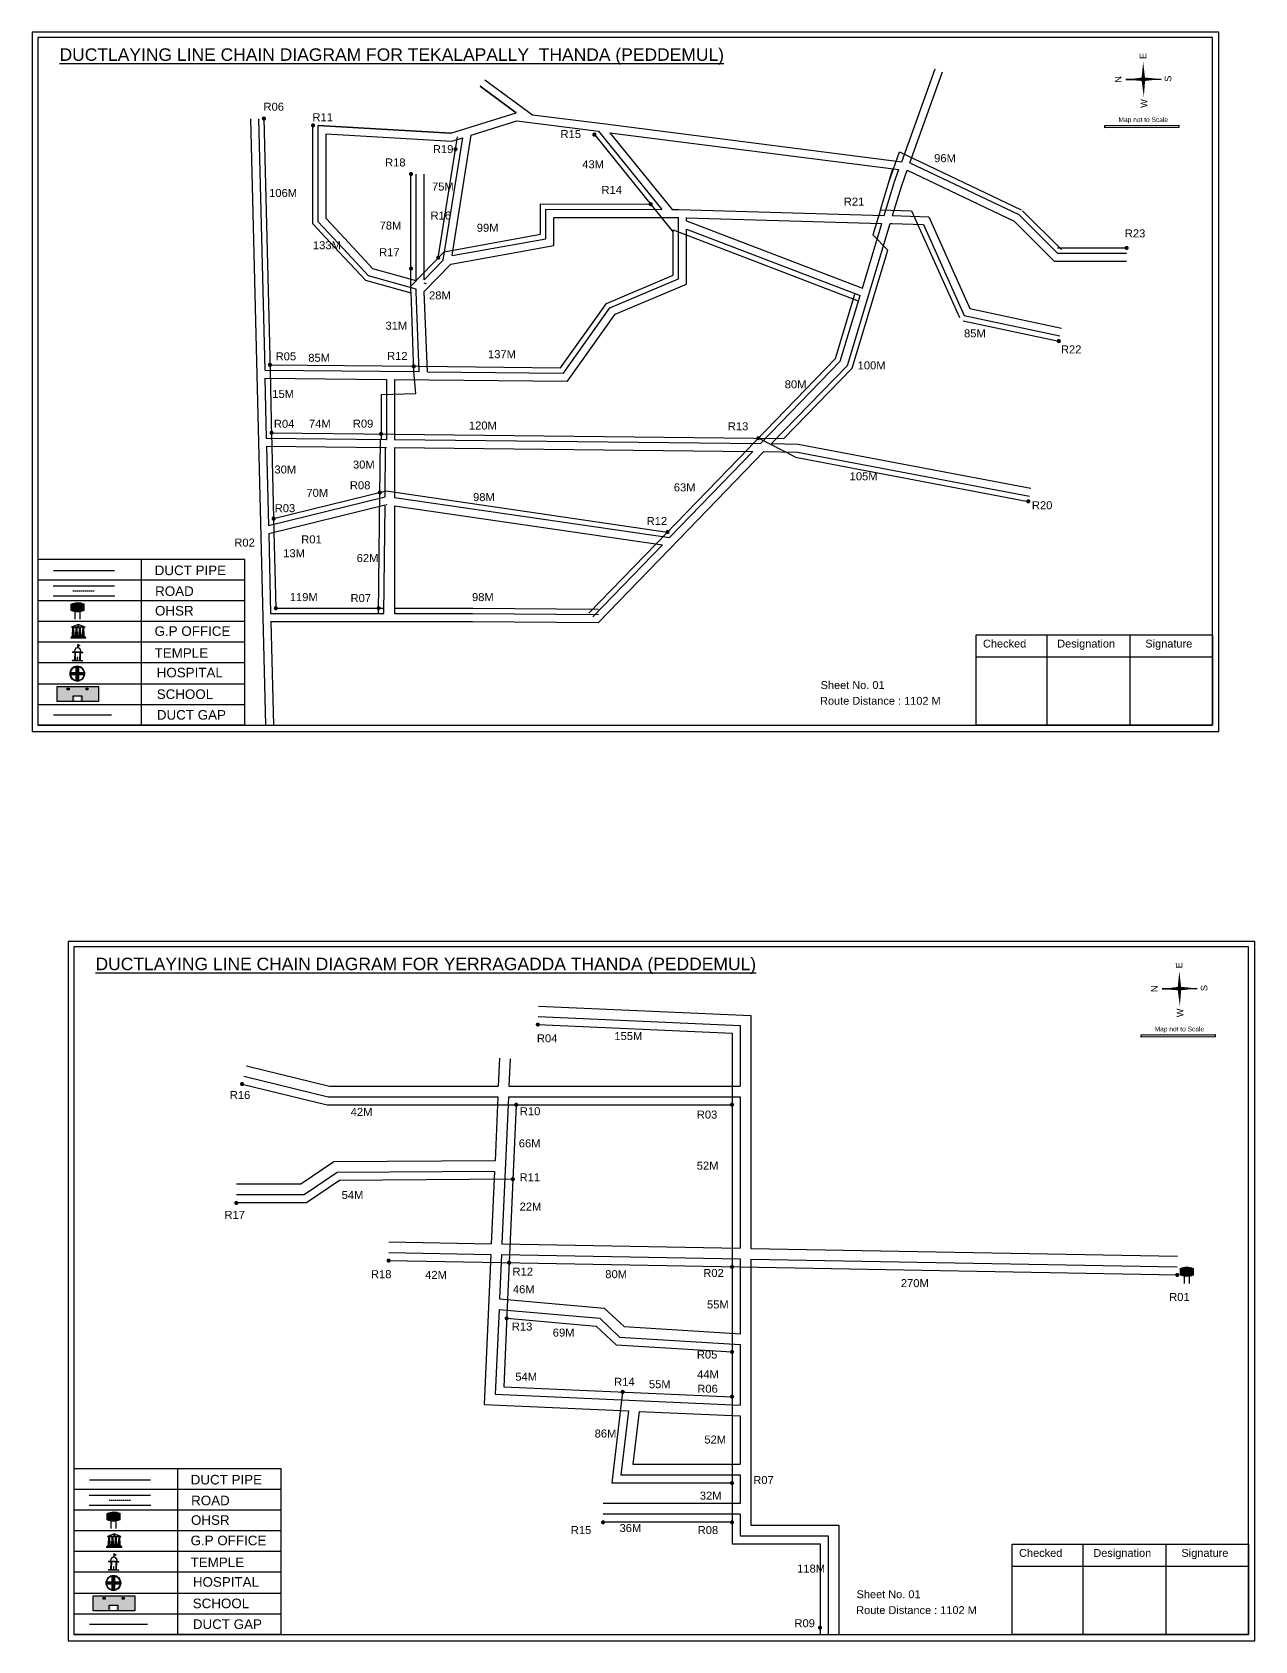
# Model space of a CAD drawing. Header units: inches. Extents: x -117 to 51867, y -12715 to 3423.
# Drawn here: x 20557 to 21474, y -9213 to -8007 of the extents above; entities that cross this region are included whole.
import ezdxf

# ---------------------------------------------------------------- set-up
doc = ezdxf.new("R2010")
doc.units = ezdxf.units.IN
doc.header["$MEASUREMENT"] = 0
doc.linetypes.add('DASHEDX2', pattern=[1.5, 1, -0.5])
for name, color, linetype in [('LANDMARK', 7, 'Continuous'), ('OHT', 7, 'Continuous'), ('pipe', 5, 'Continuous')]:
    doc.layers.add(name, color=color, linetype=linetype)
doc.styles.get("Standard").update_dxf_attribs({"font": 'arial.ttf'})

# ---------------------------------------------------------------- blocks, each defined once
blk = doc.blocks.new('OHT')
at = {"linetype": 'Continuous', "lineweight": 0, "true_color": 0x0ffffc}
blk.add_hatch(color=4, dxfattribs=at).paths.add_polyline_path([(0.012, 1), (0, 1, 0.101323), (-0.4, 0.916), (-0.4, 0.525, 0.194075), (0.399, 0.521), (0.399, 0.921, 0.097877)])
at = {"color": 4, "linetype": 'Continuous', "lineweight": 0, "true_color": 0x0ffffc, "flags": 128}
for points in [[(-0.4, 0.525), (-0.4, 0.916)], [(0.399, 0.521), (0.399, 0.921)]]:
    blk.add_lwpolyline(points, dxfattribs=at)
at = {"color": 4, "linetype": 'Continuous', "lineweight": 0, "true_color": 0x0ffffc, "const_width": 0.075, "flags": 128}
for points in [[(-0.15, 0), (-0.15, 0.475)], [(0.15, 0), (0.15, 0.473)]]:
    blk.add_lwpolyline(points, dxfattribs=at)
at = {"color": 4, "linetype": 'Continuous', "lineweight": 0, "true_color": 0x0ffffc}
for centre, radius, start, end in [((0.006, -0.019), 1.019, 67.31091, 113.47108), ((0.004, 1.513), 1.068, 247.76824, 291.70073)]:
    blk.add_arc(centre, radius, start, end, dxfattribs=at)
blk = doc.blocks.new('Government_Office')
at = {"linetype": 'Continuous', "lineweight": 0, "true_color": 0xff0000}
for points in [[(-0.5, 0.05), (0.5, 0.05), (0.5, 0), (-0.5, 0)], [(-0.45, 0.08), (-0.45, 0.12), (0.45, 0.12), (0.45, 0.08)], [(-0.4, 0.14), (-0.4, 0.18), (0.4, 0.18), (0.4, 0.14)]]:
    blk.add_hatch(color=1, dxfattribs=at).paths.add_polyline_path(points)
h = blk.add_hatch(color=1, dxfattribs=at)
h.paths.add_polyline_path([(0.44, 0.72), (0.45, 0.75), (0, 0.93), (-0.45, 0.75), (-0.44, 0.72)])
h.paths.add_polyline_path([(0.36, 0.75), (-0.36, 0.75), (0, 0.9)], flags=16)
h.paths.add_polyline_path([(0, 0.78, -1), (0, 0.87, -1)], flags=0)
h = blk.add_hatch(color=1, dxfattribs=at)
edge = h.paths.add_edge_path()
edge.add_line((-0.27, 0.2), (-0.3, 0.68))
edge.add_line((-0.3, 0.68), (-0.29, 0.68))
edge.add_arc((-0.28, 0.69), 0.0176, 225.304, 441.5659)
edge.add_line((-0.28, 0.7), (-0.39, 0.7))
edge.add_arc((-0.39, 0.69), 0.0176, 98.4341, 314.696)
edge.add_line((-0.38, 0.68), (-0.37, 0.68))
edge.add_line((-0.37, 0.68), (-0.4, 0.2))
edge.add_line((-0.4, 0.2), (-0.27, 0.2))
h = blk.add_hatch(color=1, dxfattribs=at)
edge = h.paths.add_edge_path()
edge.add_line((-0.05, 0.2), (-0.07, 0.68))
edge.add_line((-0.07, 0.68), (-0.07, 0.68))
edge.add_arc((-0.05, 0.69), 0.0176, 225.304, 441.5659)
edge.add_line((-0.05, 0.7), (-0.17, 0.7))
edge.add_arc((-0.17, 0.69), 0.0176, 98.4341, 314.696)
edge.add_line((-0.16, 0.68), (-0.15, 0.68))
edge.add_line((-0.15, 0.68), (-0.18, 0.2))
edge.add_line((-0.18, 0.2), (-0.05, 0.2))
h = blk.add_hatch(color=1, dxfattribs=at)
edge = h.paths.add_edge_path()
edge.add_arc((0, 0.83), 0.0467, 90, 270)
edge.add_arc((0, 0.83), 0.0467, 270, 450)
h = blk.add_hatch(color=1, dxfattribs=at)
edge = h.paths.add_edge_path()
edge.add_line((0.18, 0.2), (0.15, 0.68))
edge.add_line((0.15, 0.68), (0.16, 0.68))
edge.add_arc((0.17, 0.69), 0.0176, 225.304, 441.5659)
edge.add_line((0.17, 0.7), (0.05, 0.7))
edge.add_arc((0.05, 0.69), 0.0176, 98.4341, 314.696)
edge.add_line((0.07, 0.68), (0.07, 0.68))
edge.add_line((0.07, 0.68), (0.05, 0.2))
edge.add_line((0.05, 0.2), (0.18, 0.2))
h = blk.add_hatch(color=1, dxfattribs=at)
edge = h.paths.add_edge_path()
edge.add_line((0.4, 0.2), (0.37, 0.68))
edge.add_line((0.37, 0.68), (0.38, 0.68))
edge.add_arc((0.39, 0.69), 0.0176, 225.304, 441.5659)
edge.add_line((0.4, 0.7), (0.28, 0.7))
edge.add_arc((0.28, 0.69), 0.0176, 98.4341, 314.696)
edge.add_line((0.29, 0.68), (0.3, 0.68))
edge.add_line((0.3, 0.68), (0.27, 0.2))
edge.add_line((0.27, 0.2), (0.4, 0.2))
at = {"color": 1, "linetype": 'Continuous', "lineweight": 0, "true_color": 0xff0000, "flags": 128}
for points in [[(-0.5, 0.05), (0.5, 0.05), (0.5, 0), (-0.5, 0)], [(-0.45, 0.75), (-0.44, 0.72), (0.44, 0.72), (0.45, 0.75), (0, 0.93)], [(-0.45, 0.08), (-0.45, 0.12), (0.45, 0.12), (0.45, 0.08)], [(-0.4, 0.14), (-0.4, 0.18), (0.4, 0.18), (0.4, 0.14)], [(-0.36, 0.75), (0.36, 0.75), (0, 0.9)]]:
    blk.add_lwpolyline(points, close=True, dxfattribs=at)
for points in [[(-0.27, 0.2), (-0.3, 0.68), (-0.29, 0.68, 1.379694), (-0.28, 0.7), (-0.39, 0.7, 1.379694), (-0.38, 0.68), (-0.37, 0.68), (-0.4, 0.2)], [(-0.05, 0.2), (-0.07, 0.68), (-0.07, 0.68, 1.379694), (-0.05, 0.7), (-0.17, 0.7, 1.379694), (-0.16, 0.68), (-0.15, 0.68), (-0.18, 0.2)], [(0, 0.87, 1), (0, 0.78, 1)], [(0.18, 0.2), (0.15, 0.68), (0.16, 0.68, 1.379694), (0.17, 0.7), (0.05, 0.7, 1.379694), (0.07, 0.68), (0.07, 0.68), (0.05, 0.2)], [(0.4, 0.2), (0.37, 0.68), (0.38, 0.68, 1.379694), (0.4, 0.7), (0.28, 0.7, 1.379694), (0.29, 0.68), (0.3, 0.68), (0.27, 0.2)]]:
    blk.add_lwpolyline(points, format="xyb", close=True, dxfattribs=at)
blk = doc.blocks.new('Temple')
at = {"linetype": 'Continuous', "lineweight": 0, "true_color": 0xe66000}
blk.add_hatch(color=32, dxfattribs=at).paths.add_polyline_path([(-0.006, 1), (0.147, 0.931), (0, 0.85)])
at = {"linetype": 'Continuous', "lineweight": 0, "true_color": 0xff0000}
h = blk.add_hatch(color=1, dxfattribs=at)
edge = h.paths.add_edge_path()
edge.add_line((0.175, 0.49), (0.225, 0.49))
edge.add_line((0.225, 0.49), (0.225, 0.497))
edge.add_line((0.225, 0.497), (0.307, 0.497))
edge.add_line((0.307, 0.497), (0.307, 0.533))
edge.add_line((0.307, 0.533), (0.257, 0.533))
edge.add_line((0.257, 0.533), (0.257, 0.54))
edge.add_line((0.257, 0.54), (0.2, 0.54))
edge.add_spline(control_points=[(0.2, 0.54), (0.2, 0.589), (0.19, 0.638), (0.142, 0.743), (0.092, 0.79), (0.027, 0.805), (0.02, 0.806), (0.012, 0.806)], knot_values=[4.712389, 4.712389, 4.712389, 4.712389, 5.278166, 5.278166, 6.117402, 6.117402, 6.223801, 6.223801, 6.223801, 6.223801], degree=3, periodic=0)
edge.add_line((0.012, 0.806), (0.012, 0.79))
edge.add_line((0.012, 0.79), (-0.012, 0.79))
edge.add_line((-0.012, 0.79), (-0.012, 0.806))
edge.add_spline(control_points=[(-0.012, 0.806), (-0.055, 0.802), (-0.096, 0.781), (-0.171, 0.699), (-0.197, 0.628), (-0.2, 0.55), (-0.2, 0.545), (-0.2, 0.54)], knot_values=[6.343965, 6.343965, 6.343965, 6.343965, 6.956638, 6.956638, 7.795874, 7.795874, 7.853982, 7.853982, 7.853982, 7.853982], degree=3, periodic=0)
edge.add_line((-0.2, 0.54), (-0.257, 0.54))
edge.add_line((-0.257, 0.54), (-0.257, 0.533))
edge.add_line((-0.257, 0.533), (-0.307, 0.533))
edge.add_line((-0.307, 0.533), (-0.307, 0.497))
edge.add_line((-0.307, 0.497), (-0.225, 0.497))
edge.add_line((-0.225, 0.497), (-0.225, 0.49))
edge.add_line((-0.225, 0.49), (-0.175, 0.49))
edge.add_line((-0.175, 0.49), (-0.175, 0.07))
edge.add_arc((-0.205, 0.07), 0.03, -90, 0, ccw=False)
edge.add_line((-0.205, 0.04), (-0.257, 0.04))
edge.add_line((-0.257, 0.04), (-0.257, 0.033))
edge.add_line((-0.257, 0.033), (-0.307, 0.033))
edge.add_line((-0.307, 0.033), (-0.307, 0))
edge.add_line((-0.307, 0), (0.307, 0))
edge.add_line((0.307, 0), (0.307, 0.033))
edge.add_line((0.307, 0.033), (0.257, 0.033))
edge.add_line((0.257, 0.033), (0.257, 0.04))
edge.add_line((0.257, 0.04), (0.205, 0.04))
edge.add_arc((0.205, 0.07), 0.03, 180, 270, ccw=False)
edge.add_line((0.175, 0.07), (0.175, 0.49))
h.paths.add_polyline_path([(0.125, 0.07, -0.414214), (0.095, 0.04), (0.05, 0.04), (0.05, 0.033), (-0.05, 0.033), (-0.05, 0.04), (-0.095, 0.04, -0.414214), (-0.125, 0.07), (-0.125, 0.497), (0.125, 0.497)], flags=16)
edge = h.paths.add_edge_path(flags=16)
edge.add_ellipse((0, 0.54), major_axis=(0, 0.242), ratio=0.722808, start_angle=270, end_angle=450, ccw=False)
edge.add_line((0.175, 0.54), (-0.175, 0.54))
h.paths.add_polyline_path([(0.012, 0.23), (0.012, 0.07), (-0.012, 0.07), (-0.012, 0.23)], flags=0)
h = blk.add_hatch(color=1, dxfattribs=at)
edge = h.paths.add_edge_path()
edge.add_line((0.012, 0.857), (0, 0.85))
edge.add_line((0, 0.85), (-0.003, 0.925))
edge.add_line((-0.003, 0.925), (-0.012, 0.925))
edge.add_line((-0.012, 0.925), (-0.012, 0.806))
edge.add_spline(control_points=[(-0.012, 0.806), (-0.004, 0.807), (0.004, 0.807), (0.012, 0.806)], knot_values=[6.223801, 6.223801, 6.223801, 6.223801, 6.343965, 6.343965, 6.343965, 6.343965], degree=3, periodic=0)
edge.add_line((0.012, 0.806), (0.012, 0.857))
h = blk.add_hatch(color=1, dxfattribs=at)
edge = h.paths.add_edge_path()
edge.add_line((0.012, 0.79), (0.012, 0.806))
edge.add_spline(control_points=[(0.012, 0.806), (0.004, 0.807), (-0.004, 0.807), (-0.012, 0.806)], knot_values=[6.223801, 6.223801, 6.223801, 6.223801, 6.343965, 6.343965, 6.343965, 6.343965], degree=3, periodic=0)
edge.add_line((-0.012, 0.806), (-0.012, 0.79))
edge.add_line((-0.012, 0.79), (0.012, 0.79))
at = {"color": 32, "linetype": 'Continuous', "lineweight": 0, "true_color": 0xe66000, "flags": 128}
blk.add_lwpolyline([(-0.006, 1), (0.147, 0.931), (0, 0.85), (-0.006, 1)], dxfattribs=at)
at = {"color": 1, "linetype": 'Continuous', "lineweight": 0, "true_color": 0xff0000, "flags": 128}
blk.add_lwpolyline([(0.2, 0.54), (0.257, 0.54), (0.257, 0.533), (0.307, 0.533), (0.307, 0.497), (0.225, 0.497), (0.225, 0.49), (0.175, 0.49), (0.175, 0.07, 0.414214), (0.205, 0.04), (0.257, 0.04), (0.257, 0.033), (0.307, 0.033), (0.307, 0), (-0.307, 0), (-0.307, 0.033), (-0.257, 0.033), (-0.257, 0.04), (-0.205, 0.04, 0.414214), (-0.175, 0.07), (-0.175, 0.49), (-0.225, 0.49), (-0.225, 0.497), (-0.307, 0.497), (-0.307, 0.533), (-0.257, 0.533), (-0.257, 0.54), (-0.2, 0.54)], format="xyb", dxfattribs=at)
blk.add_lwpolyline([(-0.175, 0.54), (0.175, 0.54)], dxfattribs=at)
blk.add_lwpolyline([(0.125, 0.497), (0.125, 0.07, -0.414214), (0.095, 0.04), (0.05, 0.04), (0.05, 0.033), (-0.05, 0.033), (-0.05, 0.04), (-0.095, 0.04, -0.414214), (-0.125, 0.07), (-0.125, 0.497)], format="xyb", close=True, dxfattribs=at)
for points in [[(0.012, 0.925), (-0.012, 0.925), (-0.012, 0.79), (0.012, 0.79)], [(0.012, 0.23), (-0.012, 0.23), (-0.012, 0.07), (0.012, 0.07)]]:
    blk.add_lwpolyline(points, close=True, dxfattribs=at)
at = {"color": 1, "linetype": 'Continuous', "lineweight": 0, "true_color": 0xff0000}
blk.add_ellipse((0, 0.54), major_axis=(0, 0.242), ratio=0.722808, start_param=4.712389, end_param=7.853982, dxfattribs=at)
blk.add_open_spline([(0.2, 0.54), (0.2, 0.589), (0.19, 0.638), (0.142, 0.743), (0.092, 0.79), (-0.023, 0.816), (-0.085, 0.794), (-0.171, 0.699), (-0.197, 0.628), (-0.2, 0.55), (-0.2, 0.545), (-0.2, 0.54)], degree=3, knots=[4.712389, 4.712389, 4.712389, 4.712389, 5.278166, 5.278166, 6.117402, 6.117402, 6.956638, 6.956638, 7.795874, 7.795874, 7.853982, 7.853982, 7.853982, 7.853982], dxfattribs=at)
blk = doc.blocks.new('*U71')
at = {"color": 0, "linetype": 'DASHEDX2', "transparency": 16777216}
blk.add_line((-8.2, 0), (8, 0), dxfattribs=at)
blk = doc.blocks.new('Hospital')
at = {"linetype": 'Continuous', "lineweight": 0, "true_color": 0x000000}
h = blk.add_hatch(color=18, dxfattribs=at)
h.paths.add_polyline_path([(-0.5, 0, 1), (0.5, 0, 1)])
h.paths.add_polyline_path([(0.45, 0, -1), (-0.45, 0, -1)], flags=16)
at = {"linetype": 'Continuous', "true_color": 0xff0000}
blk.add_hatch(color=1, dxfattribs=at).paths.add_polyline_path([(-0.39, 0.08), (-0.08, 0.08), (-0.08, 0.39), (0.08, 0.39), (0.08, 0.08), (0.39, 0.08), (0.39, -0.08), (0.08, -0.08), (0.08, -0.39), (-0.08, -0.39), (-0.08, -0.08), (-0.39, -0.08)])
at = {"color": 1, "linetype": 'Continuous', "true_color": 0xff0000, "flags": 128}
blk.add_lwpolyline([(-0.39, 0.08), (-0.08, 0.08), (-0.08, 0.39), (0.08, 0.39), (0.08, 0.08), (0.39, 0.08), (0.39, -0.08), (0.08, -0.08), (0.08, -0.39), (-0.08, -0.39), (-0.08, -0.08), (-0.39, -0.08)], close=True, dxfattribs=at)
at = {"color": 18, "linetype": 'Continuous', "lineweight": 0, "true_color": 0x000000}
for radius in [0.5, 0.446]:
    blk.add_circle((0, 0), radius, dxfattribs=at)
blk = doc.blocks.new('*U73')
at = {"color": 0, "linetype": 'DASHEDX2', "transparency": 16777216}
blk.add_line((-8.2, 0), (8, 0), dxfattribs=at)

msp = doc.modelspace()

# ---------------------------------------------------------------- hatches: boundary and pattern name
at = {"ltscale": 0.5}
h = msp.add_hatch(color=5, dxfattribs=at)
h.dxf.hatch_style = 1
h.paths.add_polyline_path([(20732.3, -8071.7, 1), (20729.1, -8071.7, 1)])
h = msp.add_hatch(color=5, dxfattribs=at)
h.dxf.hatch_style = 1
h.paths.add_polyline_path([(20769.1, -8076.8, 1), (20766, -8076.8, 1)])
h = msp.add_hatch(color=5, dxfattribs=at)
h.dxf.hatch_style = 1
h.paths.add_polyline_path([(20980.2, -8083.7, 1), (20977, -8083.7, 1)])
at = {"true_color": 0x0093dd}
h = msp.add_hatch(color=142, dxfattribs=at)
h.dxf.hatch_style = 1
h.paths.add_polyline_path([(21361.6, -8076.8), (21361.6, -8078.6), (21417.1, -8078.5), (21417.1, -8076.7)])
at = {"ltscale": 0.5}
h = msp.add_hatch(color=5, dxfattribs=at)
h.dxf.hatch_style = 1
h.paths.add_polyline_path([(20876, -8094.7, 1), (20872.9, -8094.7, 1)])
h = msp.add_hatch(color=5, dxfattribs=at)
h.dxf.hatch_style = 1
h.paths.add_polyline_path([(20842.6, -8113.3, 1), (20839.5, -8113.3, 1)])
h = msp.add_hatch(color=5, dxfattribs=at)
h.dxf.hatch_style = 1
h.paths.add_polyline_path([(21022.4, -8135.9, 1), (21019.3, -8135.9, 1)])
h = msp.add_hatch(color=5, dxfattribs=at)
h.dxf.hatch_style = 1
h.paths.add_polyline_path([(21379.4, -8168.7, 1), (21376.3, -8168.7, 1)])
h = msp.add_hatch(color=5, dxfattribs=at)
h.dxf.hatch_style = 1
h.paths.add_polyline_path([(20863, -8176.1, 1), (20859.9, -8176.1, 1)])
h = msp.add_hatch(color=5, dxfattribs=at)
h.dxf.hatch_style = 1
h.paths.add_polyline_path([(20842.6, -8184.2, 1), (20839.5, -8184.2, 1)])
h = msp.add_hatch(color=5, dxfattribs=at)
h.dxf.hatch_style = 1
h.paths.add_polyline_path([(21328.6, -8238.6, 1), (21325.4, -8238.6, 1)])
h = msp.add_hatch(color=5, dxfattribs=at)
h.dxf.hatch_style = 1
h.paths.add_polyline_path([(20736.8, -8256.4, 1), (20733.6, -8256.4, 1)])
h = msp.add_hatch(color=5, dxfattribs=at)
h.dxf.hatch_style = 1
h.paths.add_polyline_path([(20844.7, -8257.5, 1), (20841.5, -8257.5, 1)])
h = msp.add_hatch(color=5, dxfattribs=at)
h.dxf.hatch_style = 1
h.paths.add_polyline_path([(20738, -8307.4, 1), (20734.9, -8307.4, 1)])
h = msp.add_hatch(color=5, dxfattribs=at)
h.dxf.hatch_style = 1
h.paths.add_polyline_path([(20820.1, -8308.2, 1), (20817, -8308.2, 1)])
h = msp.add_hatch(color=5, dxfattribs=at)
h.dxf.hatch_style = 1
h.paths.add_polyline_path([(21103.1, -8311.4, 1), (21100, -8311.4, 1)])
h = msp.add_hatch(color=5, dxfattribs=at)
h.dxf.hatch_style = 1
h.paths.add_polyline_path([(20819.2, -8352.2, 1), (20816.1, -8352.2, 1)])
h = msp.add_hatch(color=5, dxfattribs=at)
h.dxf.hatch_style = 1
h.paths.add_polyline_path([(21305.7, -8358.8, 1), (21302.6, -8358.8, 1)])
h = msp.add_hatch(color=5, dxfattribs=at)
h.dxf.hatch_style = 1
h.paths.add_polyline_path([(20739.6, -8371.7, 1), (20736.4, -8371.7, 1)])
h = msp.add_hatch(color=5, dxfattribs=at)
h.dxf.hatch_style = 1
h.paths.add_polyline_path([(21035, -8381.8, 1), (21031.9, -8381.8, 1)])
h = msp.add_hatch(color=5, dxfattribs=at)
h.dxf.hatch_style = 1
h.paths.add_polyline_path([(20741.2, -8438.9, 1), (20738.1, -8438.9, 1)])
h = msp.add_hatch(color=5, dxfattribs=at)
h.dxf.hatch_style = 1
h.paths.add_polyline_path([(20818.3, -8438.9, 1), (20815.2, -8438.9, 1)])
at = {"true_color": 0xc8c92d}
h = msp.add_hatch(color=52, dxfattribs=at)
h.dxf.hatch_style = 1
h.paths.add_polyline_path([(20581.8, -8497.7), (20575.7, -8497.7), (20575.7, -8508.8), (20581.8, -8508.8)])
h.paths.add_polyline_path([(20606.7, -8497.7), (20600.5, -8497.7), (20600.5, -8508.8), (20606.7, -8508.8)])
at = {"true_color": 0x293189}
h = msp.add_hatch(color=177, dxfattribs=at)
h.dxf.hatch_style = 1
h.paths.add_polyline_path([(20600.5, -8497.7), (20581.8, -8497.7), (20581.8, -8508.8), (20588.8, -8508.8), (20588.8, -8505.2), (20592.7, -8505.2), (20592.7, -8508.8), (20600.5, -8508.8)])
h.paths.add_polyline_path([(20584.5, -8500.2), (20583.1, -8500.2), (20583.1, -8498.9), (20584.5, -8498.9)], flags=16)
h.paths.add_polyline_path([(20597.4, -8500.2), (20597.4, -8498.9), (20598.7, -8498.9), (20598.7, -8500.2)], flags=16)
at = {"ltscale": 0.5}
h = msp.add_hatch(color=5, dxfattribs=at)
h.dxf.hatch_style = 1
h.paths.add_polyline_path([(20937.7, -8751.2, 1), (20934.6, -8751.2, 1)])
at = {"true_color": 0x0093dd}
h = msp.add_hatch(color=142, dxfattribs=at)
h.dxf.hatch_style = 1
h.paths.add_polyline_path([(21388.7, -8758.8), (21388.7, -8760.6), (21444.2, -8760.5), (21444.2, -8758.6)])
at = {"ltscale": 0.5}
h = msp.add_hatch(color=5, dxfattribs=at)
h.dxf.hatch_style = 1
h.paths.add_polyline_path([(20715.9, -8795.8, 1), (20712.8, -8795.8, 1)])
h = msp.add_hatch(color=5, dxfattribs=at)
h.dxf.hatch_style = 1
h.paths.add_polyline_path([(20921.5, -8811.3, 1), (20918.4, -8811.3, 1)])
h = msp.add_hatch(color=5, dxfattribs=at)
h.dxf.hatch_style = 1
h.paths.add_polyline_path([(21083.4, -8811.3, 1), (21080.3, -8811.3, 1)])
h = msp.add_hatch(color=5, dxfattribs=at)
h.dxf.hatch_style = 1
h.paths.add_polyline_path([(20919, -8867.2, 1), (20915.9, -8867.2, 1)])
h = msp.add_hatch(color=5, dxfattribs=at)
h.dxf.hatch_style = 1
h.paths.add_polyline_path([(20711.6, -8885, 1), (20708.5, -8885, 1)])
h = msp.add_hatch(color=5, dxfattribs=at)
h.dxf.hatch_style = 1
h.paths.add_polyline_path([(20825.8, -8928.2, 1), (20822.7, -8928.2, 1)])
h = msp.add_hatch(color=5, dxfattribs=at)
h.dxf.hatch_style = 1
h.paths.add_polyline_path([(20916.3, -8929.8, 1), (20913.1, -8929.8, 1)])
h = msp.add_hatch(color=5, dxfattribs=at)
h.dxf.hatch_style = 1
h.paths.add_polyline_path([(21083.4, -8932.9, 1), (21080.3, -8932.9, 1)])
h = msp.add_hatch(color=5, dxfattribs=at)
h.dxf.hatch_style = 1
h.paths.add_polyline_path([(21417.4, -8939, 1), (21414.3, -8939, 1)])
h = msp.add_hatch(color=5, dxfattribs=at)
h.dxf.hatch_style = 1
h.paths.add_polyline_path([(20914.4, -8971.5, 1), (20911.3, -8971.5, 1)])
h = msp.add_hatch(color=5, dxfattribs=at)
h.dxf.hatch_style = 1
h.paths.add_polyline_path([(21083.4, -8996.7, 1), (21080.3, -8996.7, 1)])
h = msp.add_hatch(color=5, dxfattribs=at)
h.dxf.hatch_style = 1
h.paths.add_polyline_path([(21001.4, -9026.7, 1), (20998.2, -9026.7, 1)])
h = msp.add_hatch(color=5, dxfattribs=at)
h.dxf.hatch_style = 1
h.paths.add_polyline_path([(21083.4, -9030.3, 1), (21080.3, -9030.3, 1)])
h = msp.add_hatch(color=5, dxfattribs=at)
h.dxf.hatch_style = 1
h.paths.add_polyline_path([(21083.4, -9095, 1), (21080.3, -9095, 1)])
h = msp.add_hatch(color=5, dxfattribs=at)
h.dxf.hatch_style = 1
h.paths.add_polyline_path([(20986.7, -9124.5, 1), (20983.6, -9124.5, 1)])
h = msp.add_hatch(color=5, dxfattribs=at)
h.dxf.hatch_style = 1
h.paths.add_polyline_path([(21083.4, -9124.5, 1), (21080.3, -9124.5, 1)])
at = {"true_color": 0xc8c92d}
h = msp.add_hatch(color=52, dxfattribs=at)
h.dxf.hatch_style = 1
h.paths.add_polyline_path([(20608.9, -9179.7), (20602.7, -9179.7), (20602.7, -9190.8), (20608.9, -9190.8)])
h.paths.add_polyline_path([(20633.7, -9179.7), (20627.6, -9179.7), (20627.6, -9190.8), (20633.7, -9190.8)])
at = {"true_color": 0x293189}
h = msp.add_hatch(color=177, dxfattribs=at)
h.dxf.hatch_style = 1
h.paths.add_polyline_path([(20627.6, -9179.7), (20608.9, -9179.7), (20608.9, -9190.8), (20615.9, -9190.8), (20615.9, -9187.2), (20619.7, -9187.2), (20619.7, -9190.8), (20627.6, -9190.8)])
h.paths.add_polyline_path([(20611.5, -9182.2), (20610.2, -9182.2), (20610.2, -9180.9), (20611.5, -9180.9)], flags=16)
h.paths.add_polyline_path([(20624.4, -9182.2), (20624.4, -9180.9), (20625.8, -9180.9), (20625.8, -9182.2)], flags=16)
at = {"ltscale": 0.5}
h = msp.add_hatch(color=5, dxfattribs=at)
h.dxf.hatch_style = 1
h.paths.add_polyline_path([(21149.5, -9203.5, 1), (21146.4, -9203.5, 1)])

# ---------------------------------------------------------------- linework, layer by layer
for p, q in [((21209.2, -8104.1), (21234.2, -8034.5)), ((20896.4, -8042.7), (20932.3, -8068.9)), ((21215.3, -8104.8), (21239.8, -8036.6)), ((21403.7, -8042.1), (21377.4, -8042.5)), ((21377.4, -8042.5), (21403.7, -8042.1)), ((21403.7, -8042.1), (21377.4, -8042.5)), ((21390.6, -8042.3), (21403.7, -8042.1)), ((20920, -8067.3), (20892.9, -8047.5)), ((20892.9, -8047.5), (20920, -8067.3)), ((20870.9, -8082.7), (20920, -8067.3)), ((20932.3, -8068.9), (20984.9, -8075.5)), ((20720.7, -8071.9), (20731.8, -8526.7)), ((20726.7, -8071.8), (20731.3, -8260.4)), ((20771.5, -8149.1), (20771.5, -8076.8)), ((20870.9, -8082.7), (20771.5, -8076.8)), ((20771.5, -8076.8), (20870.9, -8082.7)), ((20777.5, -8146.7), (20777.5, -8083.2)), ((20777.5, -8083.2), (20871.6, -8088.7)), ((20886.3, -8084.1), (20920.5, -8073.4)), ((20920.5, -8073.4), (20981.7, -8081.2)), ((20981.7, -8081.2), (21029.2, -8140)), ((20984.9, -8075.5), (21209.2, -8104.1)), ((20990.3, -8082.3), (21037, -8140)), ((20990.3, -8082.3), (21207.1, -8109.8)), ((20865.2, -8178), (20879.9, -8086.1)), ((20871.6, -8088.7), (20879.9, -8086.1)), ((20871.9, -8174.5), (20886.3, -8084.1)), ((21215.3, -8104.8), (21297, -8143.7)), ((20845, -8193.4), (20845, -8113.3)), ((20851, -8192.7), (20851, -8113.3)), ((21203.6, -8119.7), (21207.1, -8109.8)), ((21209.2, -8121.8), (21213.3, -8110.5)), ((21213.3, -8110.5), (21293.5, -8148.6)), ((21213.6, -8110.7), (21214.6, -8110.8)), ((21196.1, -8144.3), (21203.5, -8120)), ((21202.3, -8144.5), (21209.2, -8121.8)), ((20942.1, -8161.9), (20942.1, -8139.7)), ((20942.1, -8139.7), (21029.2, -8140)), ((21037, -8140), (21041.9, -8140)), ((21042, -8140), (21196.1, -8144.3)), ((21297, -8143.7), (21326.1, -8172.7)), ((20790.2, -8169.1), (20771.5, -8149.1)), ((20794.5, -8165), (20777.5, -8146.7)), ((20948.1, -8166.9), (20948.1, -8145.8)), ((20948.1, -8145.8), (21041.8, -8146)), ((21037.8, -8189.2), (21037.8, -8155.2)), ((21041.8, -8191.9), (21041.8, -8146)), ((21047.8, -8148.3), (21047.8, -8146)), ((21047.8, -8146.2), (21194.3, -8150.3)), ((21047.8, -8148.3), (21179.7, -8198.8)), ((21047.8, -8154.7), (21177.9, -8204.5)), ((21047.8, -8195.8), (21047.8, -8154.7)), ((21168.4, -8256.8), (21200.5, -8150.5)), ((21179.7, -8198.8), (21194.3, -8150.3)), ((21200.5, -8150.5), (21201.9, -8150.5)), ((21201.9, -8150.5), (21225.5, -8151.2)), ((21202.1, -8144.5), (21229.4, -8145.3)), ((21225.5, -8151.2), (21256, -8219.4)), ((21229.4, -8145.3), (21260.3, -8214.1)), ((21293.5, -8148.6), (21323.6, -8178.7)), ((20812.5, -8184.3), (20794.5, -8165)), ((20870.9, -8180.8), (20948.1, -8166.9)), ((20871.9, -8174.5), (20942.1, -8161.9)), ((20809.2, -8189.6), (20790.2, -8169.1)), ((20851, -8192.7), (20865.2, -8178)), ((21323.6, -8178.7), (21377.9, -8178.7)), ((21326.1, -8172.7), (21377.9, -8172.7)), ((20845, -8199.7), (20809.2, -8189.6)), ((20845, -8193.4), (20812.5, -8184.3)), ((20851, -8201.3), (20870.9, -8180.8)), ((20990.2, -8213.6), (21041.8, -8191.9)), ((20845, -8201.3), (20845, -8199.7)), ((20847.2, -8261.5), (20845, -8201.6)), ((20852.7, -8195.6), (20851, -8195.1)), ((20853.3, -8261.6), (20851, -8201.3)), ((20994.1, -8218.5), (21047.8, -8195.8)), ((20955.4, -8262.7), (20990.2, -8213.6)), ((21163, -8253.7), (21177.9, -8204.5)), ((21260.3, -8214.1), (21329.1, -8228.9)), ((20958.4, -8268.7), (20994.1, -8218.5)), ((21256, -8219.4), (21327.8, -8234.7)), ((20731.3, -8260.4), (20847.2, -8261.5)), ((20853.3, -8261.6), (20955.4, -8262.7)), ((21103.2, -8315.4), (21163, -8253.7)), ((21111.5, -8315.5), (21168.4, -8256.8)), ((20731.4, -8266.4), (20822.6, -8267.3)), ((20731.4, -8266.4), (20732.5, -8311.3)), ((20822.6, -8267.3), (20822.6, -8312.3)), ((20828.6, -8267.4), (20828.6, -8312.3)), ((20828.6, -8267.4), (20958.4, -8268.7)), ((20732.5, -8311.3), (20822.1, -8312.3)), ((20822.1, -8312.3), (20822.6, -8312.3)), ((20828.6, -8312.3), (21103.2, -8315.4)), ((20732.5, -8317.3), (20822, -8318.3)), ((20732.7, -8317.3), (20734.1, -8376.8)), ((20821.6, -8355.4), (20822, -8318.3)), ((20822, -8318.3), (20822.6, -8318.3)), ((20828.6, -8318.3), (20828.6, -8356)), ((20828.6, -8318.3), (21097.5, -8321.4)), ((21034.9, -8386), (21097.5, -8321.4)), ((21042.2, -8387.1), (21105.8, -8321.5)), ((21105.8, -8321.5), (21130.9, -8321.8)), ((21111.5, -8315.5), (21131.5, -8315.8)), ((21130.9, -8321.8), (21304.9, -8354.9)), ((21131.5, -8315.8), (21306, -8349)), ((20734.1, -8376.8), (20821.6, -8355.4)), ((20828.6, -8356), (21034.9, -8386)), ((20734.3, -8382.9), (20821.6, -8361.5)), ((20820.7, -8442.9), (20821.6, -8361.5)), ((20822.6, -8361.2), (20822.9, -8361.2)), ((20822.6, -8361.2), (20822.6, -8361.3)), ((20822.6, -8361.3), (20822.9, -8361.2)), ((20828.6, -8362.1), (21029.8, -8391.4)), ((20828.6, -8362.1), (20828.6, -8442.9)), ((20734.3, -8382.9), (20735.7, -8442.9)), ((20977.4, -8445.5), (21029.8, -8391.4)), ((20981.7, -8449.7), (21042.2, -8387.1)), ((20561, -8402.3), (20561, -8525.5)), ((20638.7, -8402.3), (20638.7, -8526.7)), ((20716.5, -8417.8), (20561, -8417.8)), ((20572.6, -8422.1), (20618.5, -8422.1)), ((20572.6, -8429.6), (20618.8, -8429.6)), ((20716.5, -8433.4), (20561, -8433.4)), ((20735.7, -8442.9), (20820.7, -8442.9)), ((20828.6, -8442.9), (20887.3, -8442.9)), ((20887.3, -8442.9), (20981.7, -8443.7)), ((20716.5, -8448.9), (20561, -8448.9)), ((20735.9, -8448.9), (20820.7, -8448.9)), ((20735.9, -8448.9), (20887.3, -8448.9)), ((20735.9, -8448.9), (20737.8, -8526.7)), ((20887.3, -8448.9), (20981.7, -8449.7)), ((20716.5, -8464.5), (20561, -8464.5)), ((20716.5, -8480), (20561, -8480)), ((20561, -8495.6), (20716.5, -8495.6)), ((20561, -8511.2), (20716.5, -8511.2)), ((20561, -8525.5), (20561, -8526.7)), ((20561, -8525.7), (20561, -8526.7)), ((20716.5, -8526.7), (20561, -8526.7)), ((21430.8, -8724.1), (21404.5, -8724.5)), ((21404.5, -8724.5), (21430.8, -8724.1)), ((21430.8, -8724.1), (21404.5, -8724.5)), ((21417.6, -8724.3), (21430.8, -8724.1)), ((20936.4, -8745.2), (21087.9, -8752)), ((20936.8, -8737.3), (21095.9, -8744.3)), ((21095.9, -8744.3), (21095.9, -8919.2)), ((21087.9, -8752), (21087.9, -8797.3)), ((20717.6, -8782.2), (20779.9, -8797.3)), ((20907.5, -8776.5), (20906.5, -8797.3)), ((20915.5, -8776.8), (20914.5, -8797.3)), ((20715.7, -8790), (20778.9, -8805.3)), ((20778.9, -8805.3), (20906.2, -8805.3)), ((20779.9, -8797.3), (20906.5, -8797.3)), ((20906.2, -8805.3), (20904.1, -8853.3)), ((20914.2, -8805.3), (20909.3, -8915.7)), ((20914.2, -8805.3), (21087.9, -8805.3)), ((20914.5, -8797.3), (21087.9, -8797.3)), ((21087.9, -8805.3), (21087.9, -8919)), ((20783.2, -8854.2), (20758.4, -8871)), ((20904.1, -8853.3), (20783.2, -8854.2)), ((20785.7, -8862.2), (20760.9, -8879)), ((20903.7, -8861.3), (20785.7, -8862.2)), ((20903.7, -8861.3), (20901.3, -8915.6)), ((20903.7, -8861.3), (20903.7, -8861.3)), ((20758.4, -8871), (20710.1, -8871)), ((20760.9, -8879), (20710.1, -8879)), ((20824.5, -8914.2), (20901.3, -8915.6)), ((20909.3, -8915.7), (21087.9, -8919)), ((20824.3, -8922.2), (20901, -8923.6)), ((20901, -8923.6), (20896, -9036.1)), ((20909, -8923.7), (20907.5, -8957)), ((20909, -8923.7), (21087.9, -8927)), ((21087.9, -8927), (21087.9, -8957)), ((21095.9, -8919.2), (21416, -8925)), ((21095.9, -8927.2), (21415.9, -8933)), ((21095.9, -8927.2), (21095.9, -8957)), ((20907.5, -8957), (20986, -8963.8)), ((20986, -8963.8), (21000.9, -8977.7)), ((21087.9, -8957), (21087.9, -8983.1)), ((21095.9, -8957), (21095.9, -9126.7)), ((20899.2, -8964.3), (20899.2, -8964.3)), ((20907.1, -8965), (20904.3, -9028.5)), ((20907.1, -8965), (20982.6, -8971.5)), ((20982.6, -8971.5), (20997.5, -8985.6)), ((20997.5, -8985.6), (21087.9, -8991.1)), ((21000.9, -8977.7), (21088.4, -8983.1)), ((21087.9, -8991.1), (21087.9, -9036.6)), ((20896, -9036.1), (21004.1, -9040.9)), ((20904.3, -9028.5), (21087.9, -9036.6)), ((21004.1, -9040.9), (20998.4, -9089)), ((21012.1, -9041.3), (21007.4, -9081)), ((21012.1, -9041.3), (21087.9, -9044.6)), ((21087.9, -9044.6), (21087.9, -9081)), ((20588, -9084.3), (20588, -9207.5)), ((20665.8, -9084.3), (20665.8, -9208.7)), ((21007.4, -9081), (21087.9, -9081)), ((20998.4, -9089), (21087.9, -9089)), ((21087.9, -9089), (21087.9, -9110.5)), ((20743.6, -9099.8), (20588, -9099.8)), ((20599.7, -9104.1), (20645.6, -9104.1)), ((20743.6, -9115.4), (20588, -9115.4)), ((20599.7, -9111.6), (20645.8, -9111.6)), ((21087.9, -9110.5), (20985.2, -9110.5)), ((21087.9, -9118.5), (20985.2, -9118.5)), ((21087.9, -9118.5), (21087.9, -9134.7)), ((20743.6, -9130.9), (20588, -9130.9)), ((21095.9, -9126.7), (21161.9, -9126.7)), ((21161.9, -9126.7), (21161.9, -9208.7)), ((21087.9, -9134.7), (21153.9, -9134.7)), ((21153.9, -9134.7), (21153.9, -9208.7)), ((20743.6, -9146.5), (20588, -9146.5)), ((20743.6, -9162), (20588, -9162)), ((20588, -9177.6), (20743.6, -9177.6)), ((20588, -9193.1), (20743.6, -9193.1)), ((20588, -9207.5), (20588, -9208.7)), ((20588, -9207.7), (20588, -9208.7)), ((20743.6, -9208.7), (20588, -9208.7))]:
    msp.add_line(p, q)
at = {"color": 1}
for p, q in [((21377.4, -8042.5), (21390.6, -8042.3)), ((21404.5, -8724.5), (21417.6, -8724.3))]:
    msp.add_line(p, q, dxfattribs=at)
at = {"color": 242, "true_color": 0xcd2027}
for p, q in [((21318, -8458.9), (21318, -8526.7)), ((21380.2, -8458.9), (21380.2, -8526.7)), ((21265.1, -8475.3), (21442.3, -8475.3)), ((21345.1, -9140.8), (21345.1, -9208.7)), ((21407.3, -9140.8), (21407.3, -9208.7)), ((21292.1, -9157.3), (21469.3, -9157.3))]:
    msp.add_line(p, q, dxfattribs=at)
for points in [[(20556.9, -8006.9), (20556.9, -8531.4), (21447, -8531.4), (21447, -8006.9)], [(20561, -8010.9), (20561, -8526.7), (21442.3, -8526.7), (21442.3, -8010.9)], [(20606.7, -8497.7), (20606.7, -8508.8), (20575.7, -8508.8), (20575.7, -8497.7)], [(20584.5, -8498.9), (20584.5, -8500.2), (20583.1, -8500.2), (20583.1, -8498.9)], [(20597.4, -8500.2), (20597.4, -8498.9), (20598.7, -8498.9), (20598.7, -8500.2)], [(20583.9, -8688.9), (20583.9, -9213.4), (21474.1, -9213.4), (21474.1, -8688.9)], [(20588, -8692.9), (20588, -9208.7), (21469.3, -9208.7), (21469.3, -8692.9)], [(20633.8, -9179.7), (20633.8, -9190.8), (20602.7, -9190.8), (20602.7, -9179.7)], [(20611.5, -9180.9), (20611.5, -9182.2), (20610.2, -9182.2), (20610.2, -9180.9)], [(20624.4, -9182.2), (20624.4, -9180.9), (20625.8, -9180.9), (20625.8, -9182.2)]]:
    msp.add_lwpolyline(points, close=True)
at = {"color": 142, "true_color": 0x0093dd}
for points in [[(21417.1, -8078.5), (21361.6, -8078.6), (21361.6, -8076.8), (21417.1, -8076.7), (21417.1, -8078.5)], [(21444.2, -8760.5), (21388.7, -8760.6), (21388.7, -8758.8), (21444.2, -8758.6), (21444.2, -8760.5)]]:
    msp.add_lwpolyline(points, dxfattribs=at)
for points in [[(20716.5, -8526.7), (20716.5, -8402.3), (20561, -8402.3)], [(20587.5, -8508.8), (20587.5, -8504.7), (20594, -8504.7), (20594, -8508.8)], [(20743.6, -9208.7), (20743.6, -9084.3), (20588, -9084.3)], [(20614.6, -9190.8), (20614.6, -9186.7), (20621.1, -9186.7), (20621.1, -9190.8)]]:
    msp.add_lwpolyline(points)
at = {"color": 242, "true_color": 0xcd2027}
for points in [[(21442.3, -8526.7), (21265.1, -8526.7), (21265.1, -8458.9), (21442.3, -8458.9)], [(21469.3, -9208.7), (21292.1, -9208.7), (21292.1, -9140.8), (21469.3, -9140.8)]]:
    msp.add_lwpolyline(points, close=True, dxfattribs=at)
for points in [[(21391.8, -8042.3), (21389, -8042.3), (21390.3, -8029.2)], [(21391.8, -8042.3), (21389, -8042.3), (21390.3, -8029.2)], [(21391.8, -8042.3), (21389, -8042.3), (21390.8, -8055.5)], [(21391.8, -8042.3), (21389, -8042.3), (21390.8, -8055.5)], [(21390.6, -8043.6), (21390.5, -8040.8), (21403.7, -8042.1)], [(21390.6, -8043.6), (21390.5, -8040.8), (21403.7, -8042.1)], [(21418.9, -8724.3), (21416.1, -8724.3), (21417.4, -8711.1)], [(21418.9, -8724.3), (21416.1, -8724.3), (21417.4, -8711.1)], [(21417.6, -8725.6), (21417.6, -8722.8), (21430.8, -8724.1)], [(21417.6, -8725.6), (21417.6, -8722.8), (21430.8, -8724.1)], [(21418.9, -8724.3), (21416.1, -8724.3), (21417.8, -8737.4)], [(21418.9, -8724.3), (21416.1, -8724.3), (21417.8, -8737.4)]]:
    msp.add_solid(points)
at = {"color": 1}
for points in [[(21390.6, -8043.6), (21390.5, -8040.8), (21377.4, -8042.5)], [(21390.6, -8043.6), (21390.5, -8040.8), (21377.4, -8042.5)], [(21417.6, -8725.6), (21417.6, -8722.8), (21404.5, -8724.5)], [(21417.6, -8725.6), (21417.6, -8722.8), (21404.5, -8724.5)]]:
    msp.add_solid(points, dxfattribs=at)
at = {"layer": 'OHT', "color": 5}
for p, q in [((20572.8, -8410.7), (20618.7, -8410.7)), ((20599.9, -9092.7), (20645.7, -9092.7))]:
    msp.add_line(p, q, dxfattribs=at)
at = {"layer": 'OHT', "color": 1}
for p, q in [((20572.8, -8518.9), (20616.4, -8518.9)), ((20599.9, -9200.9), (20643.4, -9200.9))]:
    msp.add_line(p, q, dxfattribs=at)
at = {"layer": 'pipe'}
for p, q in [((20730.7, -8071.7), (20735.3, -8260.3)), ((20767.5, -8150.6), (20767.5, -8076.8)), ((20861.5, -8176.1), (20875.9, -8085.5)), ((20978.6, -8083.7), (21037.8, -8157)), ((21199.7, -8118.6), (21207.6, -8096.7)), ((21207.6, -8096.7), (21298.7, -8140.1)), ((20841, -8202.7), (20841, -8113.3)), ((21193.2, -8140.2), (21202.6, -8109.3)), ((20938.1, -8158.5), (20938.1, -8135.7)), ((20938.1, -8135.7), (21020.9, -8135.9)), ((21193.2, -8140.2), (21187.5, -8158.9)), ((21193.2, -8140.2), (21216.5, -8140.9)), ((21216.5, -8140.9), (21252.4, -8221)), ((21299.8, -8140.8), (21328.9, -8169.9)), ((20787.2, -8171.8), (20767.5, -8150.6)), ((21037.8, -8155.2), (21176.5, -8208.3)), ((20865.9, -8171.6), (20938.1, -8158.5)), ((21187.5, -8158.9), (21198.7, -8170.5)), ((20807.1, -8193.2), (20787.2, -8171.8)), ((20841, -8197.3), (20865.9, -8171.6)), ((21171.9, -8258.9), (21198.7, -8170.5)), ((21326.1, -8168.7), (21377.9, -8168.7)), ((20987.6, -8210.4), (21037.8, -8189.2)), ((20841.1, -8202.7), (20807.1, -8193.2)), ((20843.2, -8261.7), (20841.1, -8201.7)), ((21159.5, -8251.6), (21174.1, -8203.4)), ((20953.3, -8258.6), (20987.6, -8210.4)), ((21255.2, -8223.3), (21327, -8238.6)), ((21092, -8321.3), (21159.5, -8251.6)), ((20735.2, -8256.4), (20847.3, -8257.5)), ((20735.3, -8260.4), (20736.5, -8311.2)), ((20844.7, -8278), (20843.2, -8261.5)), ((20847.1, -8257.5), (20953.3, -8258.6)), ((21120.8, -8311.6), (21171.9, -8258.9)), ((20818.6, -8278.6), (20844.7, -8278)), ((20818.6, -8278.6), (20818.6, -8312.3)), ((20736.4, -8307.4), (20738.2, -8382)), ((20736.4, -8307.4), (20828.6, -8308.3)), ((20817.6, -8355.3), (20818.1, -8312.2)), ((20828.6, -8308.3), (21120.8, -8311.6)), ((21129.6, -8325.6), (21101.6, -8311.4)), ((21032, -8383.3), (21094.6, -8318.6)), ((21129.6, -8325.6), (21304.1, -8358.8)), ((20738, -8371.7), (20822.4, -8351)), ((20816.7, -8442.9), (20817.7, -8352.2)), ((20822.4, -8351), (21033.5, -8381.8)), ((20738.2, -8382), (20739.6, -8438.9)), ((20974.5, -8442.7), (21033.5, -8381.8)), ((20739.6, -8438.9), (20820.7, -8438.9)), ((20828.6, -8438.9), (20887.3, -8438.9)), ((20887.4, -8438.9), (20981.8, -8439.7)), ((20936.1, -8751.2), (21081.9, -8757.7)), ((21081.9, -8757.7), (21081.9, -8797.3)), ((20714.3, -8795.8), (20778.2, -8811.3)), ((21081.9, -8797.3), (21081.9, -8926.9)), ((20778.2, -8811.3), (20906.2, -8811.3)), ((20905.9, -8811.3), (21081.9, -8811.3)), ((20919.9, -8811.3), (20915, -8923.8)), ((20917.5, -8867.2), (20787.5, -8868.2)), ((20787.5, -8868.2), (20762.7, -8885)), ((20762.7, -8885), (20710.1, -8885)), ((20915, -8924), (20913.5, -8957.3)), ((21081.9, -8927), (21081.9, -8957)), ((20824.2, -8928.2), (20908.7, -8929.7)), ((20908.9, -8929.7), (21087.8, -8933)), ((21087.9, -8933), (21415.8, -8939)), ((20913.5, -8957.5), (20910.6, -9022.8)), ((21081.9, -8957), (21081.9, -8990.7)), ((20906.6, -8971), (20906.9, -8971)), ((20912.9, -8971.5), (20980, -8977.3)), ((20980, -8977.3), (20994.9, -8991.4)), ((20994.9, -8991.4), (21081.9, -8996.7)), ((21081.9, -8991.1), (21081.9, -9036.6)), ((20910.6, -9022.8), (21081.9, -9030.3)), ((20999.8, -9026.7), (20991.6, -9095)), ((21081.9, -9036.4), (21081.9, -9081)), ((21087.9, -9030.6), (21088.1, -9030.6)), ((21081.9, -9081), (21081.9, -9140.7)), ((20991.6, -9095), (21081.9, -9095)), ((21081.9, -9124.5), (20985.2, -9124.5)), ((21081.9, -9140.7), (21147.9, -9140.7)), ((21147.9, -9140.7), (21147.9, -9208.7))]:
    msp.add_line(p, q, dxfattribs=at)

# ---------------------------------------------------------------- block references
at = {"linetype": 'DASHEDX2'}
for name, p in [('*U71', (20595.6, -8425.9)), ('*U73', (20622.7, -9107.9))]:
    msp.add_blockref(name, p, dxfattribs=at)
at = {"layer": 'LANDMARK'}
for name, p, xscale, yscale, zscale in [('Government_Office', (20591.4, -8461.4), 11.32114773247135, 11.32114773247135, 11.32114773247135), ('Hospital', (20590.7, -8488), 11.41772014427468, 11.41772014427468, 11.41772014427468), ('Government_Office', (20618.4, -9143.3), 11.32114773247135, 11.32114773247135, 11.32114773247135), ('Hospital', (20617.8, -9170), 11.41772014427468, 11.41772014427468, 11.41772014427468)]:
    msp.add_blockref(name, p, dxfattribs=dict(at, xscale=xscale, yscale=yscale, zscale=zscale))
at = {"layer": 'LANDMARK', "xscale": 12.62452535729322, "yscale": 12.62452535729322, "zscale": 12.62452535729322, "rotation": 358.3713438591284}
for p in [(20590.8, -8478.5), (20617.9, -9160.5)]:
    msp.add_blockref('Temple', p, dxfattribs=at)
at = {"layer": 'OHT', "xscale": 12.45189723782068, "yscale": 12.45189723782068, "zscale": 12.45189723782068}
for p in [(20590.8, -8447.2), (21423.1, -8945.6), (20617.9, -9129.2)]:
    msp.add_blockref('OHT', p, dxfattribs=at)

# ---------------------------------------------------------------- texts
at = {"color": 242, "true_color": 0xcd2027}
for s, p in [('%%UDUCTLAYING LINE CHAIN DIAGRAM FOR TEKALAPALLY  THANDA (PEDDEMUL)', (20577.4, -8028.4)), ('%%UDUCTLAYING LINE CHAIN DIAGRAM FOR YERRAGADDA THANDA (PEDDEMUL)', (20604.4, -8710.4))]:
    msp.add_text(s, height=9.375, dxfattribs=at).set_placement(p)
for s, p in [('E', (21392.7, -8027)), ('N', (21374.1, -8044.8)), ('S', (21411.4, -8044.1)), ('W', (21393.4, -8063.6)), ('E', (21419.8, -8709)), ('N', (21401.2, -8726.8)), ('S', (21438.5, -8726.1)), ('W', (21420.4, -8745.6))]:
    msp.add_text(s, height=4.95, rotation=91.0063).set_placement(p)
for s, height, p in [('R06', 6, (20730.4, -8065.8)), ('R11', 6, (20767.1, -8073.7)), ('Map not to Scale', 3.542, (21371.8, -8074.3)), ('R15', 6, (20953.2, -8086.3)), ('R19', 6, (20857.5, -8097.6)), ('R18', 6, (20821.6, -8107.6)), ('43M', 6, (20969.5, -8109)), ('96M', 6, (21233.5, -8104.4)), ('106M', 6, (20734.6, -8130.5)), ('75M', 6, (20856.8, -8125.7)), ('R14', 6, (20983.9, -8128.2)), ('R21', 6, (21165.7, -8137)), ('R16', 6, (20855.7, -8147.4)), ('78M', 6, (20817.5, -8154.9)), ('99M', 6, (20890.4, -8156.6)), ('R23', 6, (21376.5, -8160.8)), ('133M', 6, (20767.5, -8169.7)), ('R17', 6, (20817.1, -8174.9)), ('28M', 6, (20854.6, -8207.3)), ('31M', 6, (20821.9, -8230)), ('85M', 6, (21255.9, -8235.8)), ('R05', 6, (20739.5, -8253)), ('85M', 6, (20764, -8254.1)), ('R12', 6, (20823.1, -8252.7)), ('137M', 6, (20898.8, -8251.4)), ('R22', 6, (21328.6, -8247.8)), ('100M', 6, (21176.1, -8259.8)), ('15M', 6, (20737, -8281.2)), ('80M', 6, (21121.4, -8274)), ('R04', 6, (20738.2, -8303.6)), ('74M', 6, (20764.5, -8303.5)), ('R09', 6, (20797.4, -8303.5)), ('120M', 6, (20884.5, -8304.9)), ('R13', 6, (21078.7, -8305.5)), ('30M', 6, (20738.6, -8337.9)), ('30M', 6, (20797.5, -8334.2)), ('R08', 6, (20795.2, -8349.7)), ('63M', 6, (21038.2, -8351.3)), ('105M', 6, (21170.1, -8343)), ('R03', 6, (20738.8, -8366.9)), ('70M', 6, (20762.6, -8355.4)), ('98M', 6, (20887.6, -8358.6)), ('R20', 6, (21306.8, -8364.7)), ('R12', 6, (21017.8, -8376.5)), ('R01', 6, (20758.7, -8390.3)), ('R02', 6, (20708.5, -8392.7)), ('13M', 6, (20745.2, -8400.7)), ('DUCT PIPE', 7.18, (20648.8, -8414.1)), ('62M', 6, (20800.3, -8404.3)), ('ROAD ', 7.18, (20649.1, -8429.7)), ('119M', 6, (20750.1, -8433.6)), ('R07', 6, (20795.7, -8434.3)), ('98M', 6, (20886.8, -8433.6)), ('OHSR', 7.18, (20649, -8444.4)), ('G.P OFFICE', 7.18, (20648.7, -8459.7)), ('TEMPLE', 7.18, (20648.7, -8476.1)), ('Checked', 5.89, (21270.1, -8468.4)), ('Designation', 5.886, (21325.8, -8468.4)), ('Signature', 5.89, (21391.9, -8468.4)), ('HOSPITAL', 7.18, (20650.3, -8490.8)), ('Sheet No. 01', 5.886, (21148.3, -8499.5)), ('SCHOOL', 7.18, (20650.3, -8507)), ('Route Distance : 1102 M', 5.886, (21147.9, -8511.3)), ('DUCT GAP', 7.18, (20650.4, -8522.5)), ('R04', 6, (20935.5, -8764.5)), ('155M', 6, (20993.6, -8762.8)), ('Map not to Scale', 3.542, (21398.9, -8756.3)), ('R16', 6, (20705.1, -8807)), ('42M', 6, (20795.8, -8819.7)), ('R10', 6, (20922.7, -8819.2)), ('R03', 6, (21055.4, -8821.7)), ('66M', 6, (20921.9, -8843.3)), ('52M', 6, (21055.4, -8860)), ('R11', 6, (20922.5, -8868.7)), ('54M', 6, (20789, -8882)), ('R17', 6, (20701.1, -8896.9)), ('22M', 6, (20922.5, -8890.7)), ('R18', 6, (20811, -8941.4)), ('42M', 6, (20851.7, -8941.9)), ('R12', 6, (20917.2, -8939.5)), ('80M', 6, (20986.8, -8941.4)), ('R02', 6, (21060.3, -8940.5)), ('46M', 6, (20917.5, -8952.7)), ('270M', 6, (21208.5, -8948.1)), ('55M', 6, (21063.1, -8964.1)), ('R01', 6, (21409.8, -8958.5)), ('R13', 6, (20916.7, -8980.7)), ('69M', 6, (20947.4, -8985.2)), ('R05', 6, (21055.5, -9001.7)), ('54M', 6, (20919.3, -9018.3)), ('44M', 6, (21055.7, -9016.5)), ('R14', 6, (20993.4, -9022.1)), ('55M', 6, (21019.5, -9023.9)), ('R06', 6, (21055.8, -9027.3)), ('86M', 6, (20978.8, -9060.9)), ('52M', 6, (21061.1, -9065.4)), ('DUCT PIPE', 7.18, (20675.8, -9096.1)), ('R07', 6, (21097.8, -9095.8)), ('ROAD ', 7.18, (20676.1, -9111.7)), ('32M', 6, (21057.7, -9107.5)), ('OHSR', 7.18, (20676, -9126.4)), ('R15', 6, (20960.9, -9133.3)), ('36M', 6, (20997.5, -9131.8)), ('R08', 6, (21056.1, -9133.3)), ('G.P OFFICE', 7.18, (20675.7, -9141.7)), ('Checked', 5.89, (21297.2, -9150.4)), ('Designation', 5.886, (21352.9, -9150.4)), ('Signature', 5.89, (21419, -9150.4)), ('TEMPLE', 7.18, (20675.7, -9158.1)), ('118M', 6, (21130.7, -9162.2)), ('HOSPITAL', 7.18, (20677.4, -9172.8)), ('Sheet No. 01', 5.886, (21175.3, -9181.4)), ('SCHOOL', 7.18, (20677.3, -9188.9)), ('Route Distance : 1102 M', 5.886, (21175, -9193.3)), ('DUCT GAP', 7.18, (20677.4, -9204.5)), ('R09', 6, (21128.7, -9203.2))]:
    msp.add_text(s, height=height).set_placement(p)

doc.saveas('drawing.dxf')
